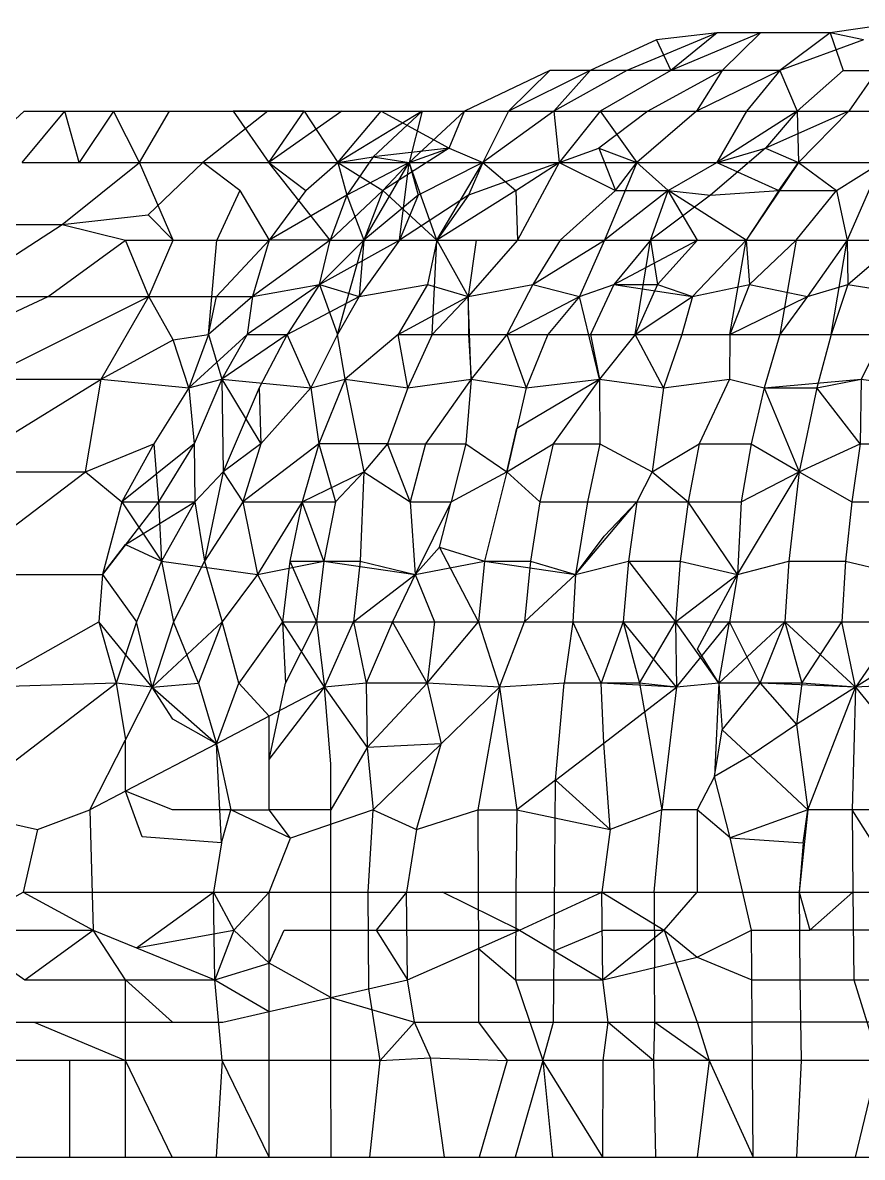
# Model space of a CAD drawing. Header units: inches. Extents: x 12 to 4610, y 7 to 3258.
# Drawn here: x 756.694 to 757.338, y 1694.393 to 1695.263 of the extents above; entities that cross this region are included whole.
import ezdxf

# ---------------------------------------------------------------- set-up
doc = ezdxf.new("R2010")
doc.units = ezdxf.units.IN
doc.header["$MEASUREMENT"] = 0

msp = doc.modelspace()

# ---------------------------------------------------------------- linework, layer by layer
for p, q in [((757.36641, 1695.26345), (757.31362, 1695.25567)), ((757.22713, 1695.25567), (757.15767, 1695.22669)), ((757.22713, 1695.25567), (757.18044, 1695.25034)), ((757.22713, 1695.25567), (757.19155, 1695.22669)), ((757.26015, 1695.25567), (757.19155, 1695.22669)), ((757.26015, 1695.25567), (757.22713, 1695.25567)), ((757.26015, 1695.25567), (757.23073, 1695.22669)), ((757.31362, 1695.25567), (757.26015, 1695.25567)), ((757.31362, 1695.25567), (757.27498, 1695.22669)), ((757.31362, 1695.25567), (757.32375, 1695.22669)), ((757.33919, 1695.25034), (757.31362, 1695.25567)), ((757.18044, 1695.25034), (757.12953, 1695.22669)), ((757.18044, 1695.25034), (757.19155, 1695.22669)), ((757.33919, 1695.25034), (757.27498, 1695.22669)), ((757.09859, 1695.22669), (757.03328, 1695.19553)), ((757.12953, 1695.22669), (757.06691, 1695.19553)), ((757.09859, 1695.22669), (757.06691, 1695.19553)), ((757.12953, 1695.22669), (757.09859, 1695.22669)), ((757.15767, 1695.22669), (757.10158, 1695.19553)), ((757.12953, 1695.22669), (757.10158, 1695.19553)), ((757.19155, 1695.22669), (757.12953, 1695.22669)), ((757.15767, 1695.22669), (757.12953, 1695.22669)), ((757.19155, 1695.22669), (757.13722, 1695.19553)), ((757.19155, 1695.22669), (757.15767, 1695.22669)), ((757.23073, 1695.22669), (757.17378, 1695.19553)), ((757.23073, 1695.22669), (757.19155, 1695.22669)), ((757.27498, 1695.22669), (757.2112, 1695.19553)), ((757.23073, 1695.22669), (757.2112, 1695.19553)), ((757.27498, 1695.22669), (757.23073, 1695.22669)), ((757.27498, 1695.22669), (757.24941, 1695.19553)), ((757.27498, 1695.22669), (757.28835, 1695.19553)), ((757.32375, 1695.22669), (757.28835, 1695.19553)), ((757.32375, 1695.22669), (757.34969, 1695.22669)), ((757.34969, 1695.22669), (757.32802, 1695.19553)), ((756.69539, 1695.19553), (756.65254, 1695.15607)), ((756.6938, 1695.15607), (756.72652, 1695.19553)), ((756.69539, 1695.19553), (756.72652, 1695.19553)), ((756.73757, 1695.15607), (756.72652, 1695.19553)), ((756.72652, 1695.19553), (756.76375, 1695.19553)), ((756.76375, 1695.19553), (756.73757, 1695.15607)), ((756.76375, 1695.19553), (756.80696, 1695.19553)), ((756.78377, 1695.15607), (756.76375, 1695.19553)), ((756.78377, 1695.15607), (756.80696, 1695.19553)), ((756.80696, 1695.19553), (756.85579, 1695.19553)), ((756.88228, 1695.19553), (756.83235, 1695.15607)), ((756.85579, 1695.19553), (756.88228, 1695.19553)), ((756.91005, 1695.19553), (756.85579, 1695.19553)), ((756.85579, 1695.19553), (756.88307, 1695.15607)), ((756.88228, 1695.19553), (756.91005, 1695.19553)), ((756.88228, 1695.19553), (756.9391, 1695.19553)), ((756.88307, 1695.15607), (756.91005, 1695.19553)), ((756.9391, 1695.19553), (756.88307, 1695.15607)), ((756.91005, 1695.19553), (756.9391, 1695.19553)), ((756.91005, 1695.19553), (756.96932, 1695.19553)), ((756.91005, 1695.19553), (756.93593, 1695.15607)), ((756.93593, 1695.15607), (756.96932, 1695.19553)), ((757.00075, 1695.19553), (756.93593, 1695.15607)), ((756.9391, 1695.19553), (756.96932, 1695.19553)), ((756.9391, 1695.19553), (757.00075, 1695.19553)), ((757.00075, 1695.19553), (756.96303, 1695.16057)), ((756.96932, 1695.19553), (757.00075, 1695.19553)), ((756.96932, 1695.19553), (757.03328, 1695.19553)), ((756.96932, 1695.19553), (757.0215, 1695.16723)), ((757.03328, 1695.19553), (756.99074, 1695.15607)), ((757.00075, 1695.19553), (756.99074, 1695.15607)), ((757.00075, 1695.19553), (757.03328, 1695.19553)), ((757.00075, 1695.19553), (757.06691, 1695.19553)), ((757.0215, 1695.16723), (757.03328, 1695.19553)), ((757.03328, 1695.19553), (757.06691, 1695.19553)), ((757.03328, 1695.19553), (757.10158, 1695.19553)), ((757.10158, 1695.19553), (757.04732, 1695.15607)), ((757.06691, 1695.19553), (757.04732, 1695.15607)), ((757.06691, 1695.19553), (757.10158, 1695.19553)), ((757.06691, 1695.19553), (757.13722, 1695.19553)), ((757.10158, 1695.19553), (757.13722, 1695.19553)), ((757.10158, 1695.19553), (757.10567, 1695.15607)), ((757.13722, 1695.19553), (757.10567, 1695.15607)), ((757.17378, 1695.19553), (757.13619, 1695.16723)), ((757.13722, 1695.19553), (757.17378, 1695.19553)), ((757.13722, 1695.19553), (757.2112, 1695.19553)), ((757.13722, 1695.19553), (757.16548, 1695.15607)), ((757.2112, 1695.19553), (757.16548, 1695.15607)), ((757.17378, 1695.19553), (757.2112, 1695.19553)), ((757.17378, 1695.19553), (757.24941, 1695.19553)), ((757.2112, 1695.19553), (757.24941, 1695.19553)), ((757.28835, 1695.19553), (757.22676, 1695.15607)), ((757.24941, 1695.19553), (757.22676, 1695.15607)), ((757.24941, 1695.19553), (757.28835, 1695.19553)), ((757.28835, 1695.19553), (757.26412, 1695.16723)), ((757.32802, 1695.19553), (757.26412, 1695.16723)), ((757.28835, 1695.19553), (757.32802, 1695.19553)), ((757.28835, 1695.19553), (757.28932, 1695.15607)), ((757.32802, 1695.19553), (757.28932, 1695.15607)), ((757.32802, 1695.19553), (757.36836, 1695.19553)), ((757.0215, 1695.16723), (756.96303, 1695.16057)), ((757.0215, 1695.16723), (756.97041, 1695.13477)), ((756.99074, 1695.15607), (757.0215, 1695.16723)), ((757.0215, 1695.16723), (757.04732, 1695.15607)), ((757.10567, 1695.15607), (757.13619, 1695.16723)), ((757.13619, 1695.16723), (757.16548, 1695.15607)), ((757.13619, 1695.16723), (757.14906, 1695.13477)), ((757.26412, 1695.16723), (757.22182, 1695.13111)), ((757.22676, 1695.15607), (757.26412, 1695.16723)), ((757.26412, 1695.16723), (757.28932, 1695.15607)), ((756.93593, 1695.15607), (756.96303, 1695.16057)), ((756.96303, 1695.16057), (756.94277, 1695.13111)), ((756.96303, 1695.16057), (756.99074, 1695.15607)), ((756.6938, 1695.15607), (756.73757, 1695.15607)), ((756.72438, 1695.10863), (756.78377, 1695.15607)), ((756.73757, 1695.15607), (756.78377, 1695.15607)), ((756.78377, 1695.15607), (756.83235, 1695.15607)), ((756.80965, 1695.0965), (756.78377, 1695.15607)), ((756.79054, 1695.11602), (756.83235, 1695.15607)), ((756.83235, 1695.15607), (756.88307, 1695.15607)), ((756.86067, 1695.13477), (756.83235, 1695.15607)), ((756.88307, 1695.15607), (756.93593, 1695.15607)), ((756.88307, 1695.15607), (756.91152, 1695.13477)), ((756.93019, 1695.0965), (756.88307, 1695.15607)), ((756.91152, 1695.13477), (756.93593, 1695.15607)), ((756.93593, 1695.15607), (756.99074, 1695.15607)), ((756.93593, 1695.15607), (756.97041, 1695.13477)), ((756.93593, 1695.15607), (756.94277, 1695.13111)), ((756.99074, 1695.15607), (756.94277, 1695.13111)), ((756.95595, 1695.0965), (756.99074, 1695.15607)), ((756.97041, 1695.13477), (756.99074, 1695.15607)), ((756.98329, 1695.0965), (756.99074, 1695.15607)), ((756.99074, 1695.15607), (757.04732, 1695.15607)), ((756.99074, 1695.15607), (756.9977, 1695.13111)), ((757.01204, 1695.0965), (756.99074, 1695.15607)), ((757.04732, 1695.15607), (756.9977, 1695.13111)), ((757.01204, 1695.0965), (757.04732, 1695.15607)), ((757.04732, 1695.15607), (757.03615, 1695.13111)), ((757.10567, 1695.15607), (757.03615, 1695.13111)), ((757.04732, 1695.15607), (757.10567, 1695.15607)), ((757.04732, 1695.15607), (757.07265, 1695.13477)), ((757.07265, 1695.13477), (757.10567, 1695.15607)), ((757.10567, 1695.15607), (757.07375, 1695.0965)), ((757.10567, 1695.15607), (757.16548, 1695.15607)), ((757.10567, 1695.15607), (757.14906, 1695.13477)), ((757.16548, 1695.15607), (757.14058, 1695.0965)), ((757.14906, 1695.13477), (757.16548, 1695.15607)), ((757.16548, 1695.15607), (757.22676, 1695.15607)), ((757.16548, 1695.15607), (757.18953, 1695.13477)), ((757.18953, 1695.13477), (757.22676, 1695.15607)), ((757.22676, 1695.15607), (757.28932, 1695.15607)), ((757.22676, 1695.15607), (757.27431, 1695.13477)), ((757.28932, 1695.15607), (757.24935, 1695.0965)), ((757.27431, 1695.13477), (757.28932, 1695.15607)), ((757.28932, 1695.15607), (757.35292, 1695.15607)), ((757.28932, 1695.15607), (757.3185, 1695.13477)), ((757.3185, 1695.13477), (757.35292, 1695.15607)), ((757.35292, 1695.15607), (757.32668, 1695.0965)), ((756.86067, 1695.13477), (756.84303, 1695.0965)), ((756.86067, 1695.13477), (756.88332, 1695.0965)), ((756.91152, 1695.13477), (756.88332, 1695.0965)), ((756.97041, 1695.13477), (756.93019, 1695.0965)), ((756.97041, 1695.13477), (756.95595, 1695.0965)), ((757.01204, 1695.0965), (756.97041, 1695.13477)), ((757.07265, 1695.13477), (757.01204, 1695.0965)), ((757.07265, 1695.13477), (757.07375, 1695.0965)), ((757.10652, 1695.0965), (757.14906, 1695.13477)), ((757.18953, 1695.13477), (757.14058, 1695.0965)), ((757.14906, 1695.13477), (757.18953, 1695.13477)), ((757.17574, 1695.0965), (757.18953, 1695.13477)), ((757.24935, 1695.0965), (757.18953, 1695.13477)), ((757.21199, 1695.0965), (757.18953, 1695.13477)), ((757.18953, 1695.13477), (757.22182, 1695.13111)), ((757.22182, 1695.13111), (757.27431, 1695.13477)), ((757.27431, 1695.13477), (757.24935, 1695.0965)), ((757.27431, 1695.13477), (757.3185, 1695.13477)), ((757.28755, 1695.0965), (757.3185, 1695.13477)), ((757.3185, 1695.13477), (757.32668, 1695.0965)), ((756.94277, 1695.13111), (756.88332, 1695.0965)), ((756.94277, 1695.13111), (756.93019, 1695.0965)), ((756.94277, 1695.13111), (756.95595, 1695.0965)), ((756.9977, 1695.13111), (756.95595, 1695.0965)), ((757.03615, 1695.13111), (756.98329, 1695.0965)), ((756.9977, 1695.13111), (756.98329, 1695.0965)), ((757.03615, 1695.13111), (757.01204, 1695.0965)), ((757.22182, 1695.13111), (757.17574, 1695.0965)), ((756.72438, 1695.10863), (756.79054, 1695.11602)), ((756.79054, 1695.11602), (756.80965, 1695.0965)), ((756.63887, 1695.05324), (756.72438, 1695.10863)), ((756.66432, 1695.10863), (756.72438, 1695.10863)), ((756.72438, 1695.10863), (756.77303, 1695.0965)), ((756.71364, 1695.05324), (756.77303, 1695.0965)), ((756.77303, 1695.0965), (756.84303, 1695.0965)), ((756.79097, 1695.05324), (756.77303, 1695.0965)), ((756.79097, 1695.05324), (756.80965, 1695.0965)), ((756.80965, 1695.0965), (756.84303, 1695.0965)), ((756.83675, 1695.02408), (756.84303, 1695.0965)), ((756.84301, 1695.05324), (756.88332, 1695.0965)), ((756.84303, 1695.0965), (756.88332, 1695.0965)), ((756.93019, 1695.0965), (756.87056, 1695.05324)), ((756.88332, 1695.0965), (756.87056, 1695.05324)), ((756.93019, 1695.0965), (756.88332, 1695.0965)), ((756.95595, 1695.0965), (756.92189, 1695.06257)), ((756.92189, 1695.06257), (756.98329, 1695.0965)), ((756.92189, 1695.06257), (756.93019, 1695.0965)), ((756.93019, 1695.0965), (756.95595, 1695.0965)), ((756.93019, 1695.0965), (756.98329, 1695.0965)), ((756.93569, 1695.02408), (756.95595, 1695.0965)), ((756.98329, 1695.0965), (756.95229, 1695.05324)), ((756.95595, 1695.0965), (756.95229, 1695.05324)), ((756.95595, 1695.0965), (756.98329, 1695.0965)), ((756.98329, 1695.0965), (757.01204, 1695.0965)), ((757.01204, 1695.0965), (757.00466, 1695.06257)), ((757.00832, 1695.02408), (757.01204, 1695.0965)), ((757.01204, 1695.0965), (757.04219, 1695.0965)), ((757.01204, 1695.0965), (757.03597, 1695.05324)), ((757.01204, 1695.0965), (757.07375, 1695.0965)), ((757.07375, 1695.0965), (757.03597, 1695.05324)), ((757.04219, 1695.0965), (757.03597, 1695.05324)), ((757.04219, 1695.0965), (757.07375, 1695.0965)), ((757.07375, 1695.0965), (757.10652, 1695.0965)), ((757.07375, 1695.0965), (757.14058, 1695.0965)), ((757.10652, 1695.0965), (757.08571, 1695.06257)), ((757.08571, 1695.06257), (757.14058, 1695.0965)), ((757.10652, 1695.0965), (757.14058, 1695.0965)), ((757.14058, 1695.0965), (757.12129, 1695.05324)), ((757.14058, 1695.0965), (757.17574, 1695.0965)), ((757.14058, 1695.0965), (757.21199, 1695.0965)), ((757.17574, 1695.0965), (757.14784, 1695.06257)), ((757.14784, 1695.06257), (757.21199, 1695.0965)), ((757.16408, 1695.02408), (757.17574, 1695.0965)), ((757.17574, 1695.0965), (757.21199, 1695.0965)), ((757.17574, 1695.0965), (757.24935, 1695.0965)), ((757.17574, 1695.0965), (757.18117, 1695.06257)), ((757.21199, 1695.0965), (757.18117, 1695.06257)), ((757.24935, 1695.0965), (757.20821, 1695.05324)), ((757.21199, 1695.0965), (757.24935, 1695.0965)), ((757.21199, 1695.0965), (757.28755, 1695.0965)), ((757.23677, 1695.02408), (757.24935, 1695.0965)), ((757.24935, 1695.0965), (757.28755, 1695.0965)), ((757.24935, 1695.0965), (757.25173, 1695.06257)), ((757.25173, 1695.06257), (757.28755, 1695.0965)), ((757.28755, 1695.0965), (757.27504, 1695.02408)), ((757.28755, 1695.0965), (757.32668, 1695.0965)), ((757.32668, 1695.0965), (757.2964, 1695.05324)), ((757.31441, 1695.02408), (757.32668, 1695.0965)), ((757.32668, 1695.0965), (757.36666, 1695.0965)), ((757.32668, 1695.0965), (757.32717, 1695.06257)), ((757.32717, 1695.06257), (757.36666, 1695.0965)), ((756.92189, 1695.06257), (756.86647, 1695.02408)), ((756.87056, 1695.05324), (756.92189, 1695.06257)), ((756.92189, 1695.06257), (756.89699, 1695.02408)), ((756.92189, 1695.06257), (756.93569, 1695.02408)), ((756.92189, 1695.06257), (756.95229, 1695.05324)), ((756.95229, 1695.05324), (757.00466, 1695.06257)), ((757.00466, 1695.06257), (756.98226, 1695.02408)), ((757.00466, 1695.06257), (757.03597, 1695.05324)), ((757.03597, 1695.05324), (757.08571, 1695.06257)), ((757.08571, 1695.06257), (757.06575, 1695.02408)), ((757.08571, 1695.06257), (757.12129, 1695.05324)), ((757.12129, 1695.05324), (757.14784, 1695.06257)), ((757.14784, 1695.06257), (757.12978, 1695.02408)), ((757.14784, 1695.06257), (757.18117, 1695.06257)), ((757.14784, 1695.06257), (757.20821, 1695.05324)), ((757.18117, 1695.06257), (757.16408, 1695.02408)), ((757.18117, 1695.06257), (757.20821, 1695.05324)), ((757.20821, 1695.05324), (757.25173, 1695.06257)), ((757.25173, 1695.06257), (757.23677, 1695.02408)), ((757.25173, 1695.06257), (757.2964, 1695.05324)), ((757.2964, 1695.05324), (757.32717, 1695.06257)), ((757.32717, 1695.06257), (757.31441, 1695.02408)), ((757.32717, 1695.06257), (757.38564, 1695.05324)), ((756.57668, 1694.98998), (756.71364, 1695.05324)), ((756.63887, 1695.05324), (756.71364, 1695.05324)), ((756.6642, 1694.98998), (756.79097, 1695.05324)), ((756.71364, 1695.05324), (756.79097, 1695.05324)), ((756.75429, 1694.98998), (756.79097, 1695.05324)), ((756.79097, 1695.05324), (756.84301, 1695.05324)), ((756.80958, 1695.02006), (756.79097, 1695.05324)), ((756.87056, 1695.05324), (756.83675, 1695.02408)), ((756.83675, 1695.02408), (756.84301, 1695.05324)), ((756.84301, 1695.05324), (756.87056, 1695.05324)), ((756.87056, 1695.05324), (756.86647, 1695.02408)), ((756.89699, 1695.02408), (756.95229, 1695.05324)), ((756.95229, 1695.05324), (756.93569, 1695.02408)), ((756.98226, 1695.02408), (757.03597, 1695.05324)), ((757.03597, 1695.05324), (757.00832, 1695.02408)), ((757.03597, 1695.05324), (757.03615, 1695.02408)), ((757.03822, 1694.98998), (757.03597, 1695.05324)), ((757.06575, 1695.02408), (757.12129, 1695.05324)), ((757.12129, 1695.05324), (757.097, 1695.02408)), ((757.13661, 1694.98998), (757.12129, 1695.05324)), ((757.16408, 1695.02408), (757.20821, 1695.05324)), ((757.20821, 1695.05324), (757.19979, 1695.02408)), ((757.23677, 1695.02408), (757.2964, 1695.05324)), ((757.2964, 1695.05324), (757.27504, 1695.02408)), ((756.75429, 1694.98998), (756.80958, 1695.02006)), ((756.80958, 1695.02006), (756.83675, 1695.02408)), ((756.82173, 1694.98324), (756.80958, 1695.02006)), ((756.86647, 1695.02408), (756.82173, 1694.98324)), ((756.83675, 1695.02408), (756.82173, 1694.98324)), ((756.83675, 1695.02408), (756.84688, 1694.98998)), ((756.89699, 1695.02408), (756.84688, 1694.98998)), ((756.86647, 1695.02408), (756.84688, 1694.98998)), ((756.86647, 1695.02408), (756.89699, 1695.02408)), ((756.89699, 1695.02408), (756.87551, 1694.98324)), ((756.91524, 1694.98324), (756.89699, 1695.02408)), ((756.93569, 1695.02408), (756.91524, 1694.98324)), ((756.94155, 1694.98998), (756.93569, 1695.02408)), ((756.98226, 1695.02408), (756.94155, 1694.98998)), ((756.98226, 1695.02408), (757.00832, 1695.02408)), ((756.98964, 1694.98324), (756.98226, 1695.02408)), ((757.00832, 1695.02408), (756.98964, 1694.98324)), ((757.00832, 1695.02408), (757.03615, 1695.02408)), ((757.03615, 1695.02408), (757.06575, 1695.02408)), ((757.03615, 1695.02408), (757.03822, 1694.98998)), ((757.06575, 1695.02408), (757.03822, 1694.98998)), ((757.06575, 1695.02408), (757.097, 1695.02408)), ((757.06575, 1695.02408), (757.08058, 1694.98324)), ((757.097, 1695.02408), (757.08058, 1694.98324)), ((757.097, 1695.02408), (757.12978, 1695.02408)), ((757.12978, 1695.02408), (757.16408, 1695.02408)), ((757.12978, 1695.02408), (757.13661, 1694.98998)), ((757.16408, 1695.02408), (757.13661, 1694.98998)), ((757.16408, 1695.02408), (757.19979, 1695.02408)), ((757.18593, 1694.98324), (757.16408, 1695.02408)), ((757.19979, 1695.02408), (757.18593, 1694.98324)), ((757.19979, 1695.02408), (757.23677, 1695.02408)), ((757.23677, 1695.02408), (757.23647, 1694.98998)), ((757.23677, 1695.02408), (757.27504, 1695.02408)), ((757.27504, 1695.02408), (757.26308, 1694.98324)), ((757.27504, 1695.02408), (757.31441, 1695.02408)), ((757.31441, 1695.02408), (757.30348, 1694.98324)), ((757.31441, 1695.02408), (757.35488, 1695.02408)), ((757.35488, 1695.02408), (757.33754, 1694.98998)), ((756.63906, 1694.9189), (756.75429, 1694.98998)), ((756.6642, 1694.98998), (756.75429, 1694.98998)), ((756.74233, 1694.9189), (756.75429, 1694.98998)), ((756.75429, 1694.98998), (756.82173, 1694.98324)), ((756.82173, 1694.98324), (756.84688, 1694.98998)), ((756.84688, 1694.98998), (756.82582, 1694.94039)), ((756.84688, 1694.98998), (756.84798, 1694.9189)), ((756.84688, 1694.98998), (756.87691, 1694.94039)), ((756.84688, 1694.98998), (756.91524, 1694.98324)), ((756.91524, 1694.98324), (756.94155, 1694.98998)), ((756.94155, 1694.98998), (756.92153, 1694.94039)), ((756.94155, 1694.98998), (756.98964, 1694.98324)), ((756.94155, 1694.98998), (756.95589, 1694.9189)), ((756.98964, 1694.98324), (757.03822, 1694.98998)), ((757.03822, 1694.98998), (757.00331, 1694.94039)), ((757.03822, 1694.98998), (757.03426, 1694.94039)), ((757.03822, 1694.98998), (757.08058, 1694.98324)), ((757.07338, 1694.95223), (757.13661, 1694.98998)), ((757.08058, 1694.98324), (757.13661, 1694.98998)), ((757.13661, 1694.98998), (757.10121, 1694.94039)), ((757.13661, 1694.98998), (757.18593, 1694.98324)), ((757.13661, 1694.98998), (757.1371, 1694.94039)), ((757.18593, 1694.98324), (757.23647, 1694.98998)), ((757.23647, 1694.98998), (757.21315, 1694.94039)), ((757.23647, 1694.98998), (757.26308, 1694.98324)), ((757.26308, 1694.98324), (757.33754, 1694.98998)), ((757.30348, 1694.98324), (757.33754, 1694.98998)), ((757.33754, 1694.98998), (757.33669, 1694.94039)), ((757.33754, 1694.98998), (757.38741, 1694.98324)), ((756.82173, 1694.98324), (756.79469, 1694.94039)), ((756.82173, 1694.98324), (756.82582, 1694.94039)), ((756.87551, 1694.98324), (756.84798, 1694.9189)), ((756.87551, 1694.98324), (756.87691, 1694.94039)), ((756.91524, 1694.98324), (756.87691, 1694.94039)), ((756.91524, 1694.98324), (756.92153, 1694.94039)), ((756.98964, 1694.98324), (756.9742, 1694.94039)), ((757.08058, 1694.98324), (757.06563, 1694.9189)), ((757.18593, 1694.98324), (757.17702, 1694.9189)), ((757.26308, 1694.98324), (757.25319, 1694.94039)), ((757.26308, 1694.98324), (757.30348, 1694.98324)), ((757.26308, 1694.98324), (757.28981, 1694.9189)), ((757.30348, 1694.98324), (757.28981, 1694.9189)), ((757.33669, 1694.94039), (757.30348, 1694.98324)), ((757.06563, 1694.9189), (757.07338, 1694.95223)), ((756.74233, 1694.9189), (756.79469, 1694.94039)), ((756.79469, 1694.94039), (756.77028, 1694.89593)), ((756.82582, 1694.94039), (756.77028, 1694.89593)), ((756.79469, 1694.94039), (756.79842, 1694.89593)), ((756.82582, 1694.94039), (756.79842, 1694.89593)), ((756.82582, 1694.94039), (756.82637, 1694.89593)), ((756.87691, 1694.94039), (756.84798, 1694.9189)), ((756.87691, 1694.94039), (756.86318, 1694.89593)), ((756.92153, 1694.94039), (756.86318, 1694.89593)), ((756.92153, 1694.94039), (756.90853, 1694.89593)), ((756.92153, 1694.94039), (756.93428, 1694.89593)), ((756.9742, 1694.94039), (756.92153, 1694.94039)), ((756.9742, 1694.94039), (756.95589, 1694.9189)), ((756.9742, 1694.94039), (757.00331, 1694.94039)), ((756.99159, 1694.89593), (756.9742, 1694.94039)), ((757.00331, 1694.94039), (756.99159, 1694.89593)), ((757.00331, 1694.94039), (757.03426, 1694.94039)), ((757.03426, 1694.94039), (757.02303, 1694.89593)), ((757.03426, 1694.94039), (757.06563, 1694.9189)), ((757.06563, 1694.9189), (757.10121, 1694.94039)), ((757.10121, 1694.94039), (757.09102, 1694.89593)), ((757.10121, 1694.94039), (757.1371, 1694.94039)), ((757.1371, 1694.94039), (757.12746, 1694.89593)), ((757.1371, 1694.94039), (757.17702, 1694.9189)), ((757.17702, 1694.9189), (757.21315, 1694.94039)), ((757.21315, 1694.94039), (757.20473, 1694.89593)), ((757.21315, 1694.94039), (757.25319, 1694.94039)), ((757.25319, 1694.94039), (757.24538, 1694.89593)), ((757.25319, 1694.94039), (757.28981, 1694.9189)), ((757.28981, 1694.9189), (757.33669, 1694.94039)), ((757.33669, 1694.94039), (757.33022, 1694.89593)), ((757.33669, 1694.94039), (757.38002, 1694.94039)), ((756.63881, 1694.84009), (756.74233, 1694.9189)), ((756.63906, 1694.9189), (756.74233, 1694.9189)), ((756.74233, 1694.9189), (756.77028, 1694.89593)), ((756.84798, 1694.9189), (756.82637, 1694.89593)), ((756.84798, 1694.9189), (756.83357, 1694.85023)), ((756.84798, 1694.9189), (756.86318, 1694.89593)), ((756.90853, 1694.89593), (756.95589, 1694.9189)), ((756.93428, 1694.89593), (756.95589, 1694.9189)), ((756.95589, 1694.9189), (756.9532, 1694.85023)), ((756.95589, 1694.9189), (756.99159, 1694.89593)), ((757.02303, 1694.89593), (757.06563, 1694.9189)), ((757.06563, 1694.9189), (757.04842, 1694.85023)), ((757.06563, 1694.9189), (757.09102, 1694.89593)), ((757.17702, 1694.9189), (757.16536, 1694.89593)), ((757.17702, 1694.9189), (757.20473, 1694.89593)), ((757.24263, 1694.84009), (757.28981, 1694.9189)), ((757.24538, 1694.89593), (757.28981, 1694.9189)), ((757.28981, 1694.9189), (757.28206, 1694.85023)), ((757.28981, 1694.9189), (757.33022, 1694.89593)), ((756.79842, 1694.89593), (756.75533, 1694.84009)), ((756.77028, 1694.89593), (756.75533, 1694.84009)), ((756.77028, 1694.89593), (756.8008, 1694.85023)), ((756.77028, 1694.89593), (756.82637, 1694.89593)), ((756.77305, 1694.86305), (756.82637, 1694.89593)), ((756.79842, 1694.89593), (756.8008, 1694.85023)), ((756.82637, 1694.89593), (756.8008, 1694.85023)), ((756.82637, 1694.89593), (756.83357, 1694.85023)), ((756.86318, 1694.89593), (756.83357, 1694.85023)), ((756.86318, 1694.89593), (756.87428, 1694.84009)), ((756.86318, 1694.89593), (756.90853, 1694.89593)), ((756.90853, 1694.89593), (756.87428, 1694.84009)), ((756.90853, 1694.89593), (756.89913, 1694.85023)), ((756.90853, 1694.89593), (756.93428, 1694.89593)), ((756.92519, 1694.85023), (756.90853, 1694.89593)), ((756.93428, 1694.89593), (756.92519, 1694.85023)), ((756.99159, 1694.89593), (757.02303, 1694.89593)), ((756.99159, 1694.89593), (756.99538, 1694.84009)), ((757.02303, 1694.89593), (756.99538, 1694.84009)), ((757.01401, 1694.861), (757.02303, 1694.89593)), ((757.09102, 1694.89593), (757.0837, 1694.85023)), ((757.09102, 1694.89593), (757.12746, 1694.89593)), ((757.09102, 1694.89593), (757.16536, 1694.89593)), ((757.12746, 1694.89593), (757.11824, 1694.84009)), ((757.11824, 1694.84009), (757.16536, 1694.89593)), ((757.12746, 1694.89593), (757.16536, 1694.89593)), ((757.1402, 1694.86954), (757.16536, 1694.89593)), ((757.16536, 1694.89593), (757.15889, 1694.85023)), ((757.16536, 1694.89593), (757.20473, 1694.89593)), ((757.20473, 1694.89593), (757.19863, 1694.85023)), ((757.20473, 1694.89593), (757.24538, 1694.89593)), ((757.24263, 1694.84009), (757.20473, 1694.89593)), ((757.24538, 1694.89593), (757.24263, 1694.84009)), ((757.33022, 1694.89593), (757.32552, 1694.85023)), ((757.33022, 1694.89593), (757.37422, 1694.89593)), ((756.75533, 1694.84009), (756.77305, 1694.86305)), ((756.77305, 1694.86305), (756.8008, 1694.85023)), ((757.11824, 1694.84009), (757.1402, 1694.86954)), ((756.99538, 1694.84009), (757.01401, 1694.861)), ((757.01401, 1694.861), (757.04842, 1694.85023)), ((757.04378, 1694.80372), (757.01401, 1694.861)), ((756.8008, 1694.85023), (756.78145, 1694.80372)), ((756.8008, 1694.85023), (756.80983, 1694.80372)), ((756.8008, 1694.85023), (756.87428, 1694.84009)), ((756.83357, 1694.85023), (756.80983, 1694.80372)), ((756.83357, 1694.85023), (756.84731, 1694.80372)), ((756.87428, 1694.84009), (756.92519, 1694.85023)), ((756.89913, 1694.85023), (756.89351, 1694.80372)), ((756.89913, 1694.85023), (756.92519, 1694.85023)), ((756.89913, 1694.85023), (756.91969, 1694.80372)), ((756.92519, 1694.85023), (756.91969, 1694.80372)), ((756.92519, 1694.85023), (756.9532, 1694.85023)), ((756.92519, 1694.85023), (756.99538, 1694.84009)), ((756.9532, 1694.85023), (756.94789, 1694.80372)), ((756.9532, 1694.85023), (756.99538, 1694.84009)), ((756.99538, 1694.84009), (757.04842, 1694.85023)), ((757.04842, 1694.85023), (757.04378, 1694.80372)), ((757.04842, 1694.85023), (757.0837, 1694.85023)), ((757.04842, 1694.85023), (757.11824, 1694.84009)), ((757.0837, 1694.85023), (757.07924, 1694.80372)), ((757.0837, 1694.85023), (757.11824, 1694.84009)), ((757.11824, 1694.84009), (757.15889, 1694.85023)), ((757.15889, 1694.85023), (757.15492, 1694.80372)), ((757.15889, 1694.85023), (757.19863, 1694.85023)), ((757.15889, 1694.85023), (757.19496, 1694.80372)), ((757.19863, 1694.85023), (757.19496, 1694.80372)), ((757.19863, 1694.85023), (757.24263, 1694.84009)), ((757.24263, 1694.84009), (757.28206, 1694.85023)), ((757.28206, 1694.85023), (757.27895, 1694.80372)), ((757.28206, 1694.85023), (757.32552, 1694.85023)), ((757.32552, 1694.85023), (757.32271, 1694.80372)), ((757.32552, 1694.85023), (757.36818, 1694.84009)), ((756.63881, 1694.84009), (756.75533, 1694.84009)), ((756.75533, 1694.84009), (756.7527, 1694.80372)), ((756.75533, 1694.84009), (756.78145, 1694.80372)), ((756.87428, 1694.84009), (756.84731, 1694.80372)), ((756.87428, 1694.84009), (756.89351, 1694.80372)), ((756.94789, 1694.80372), (756.99538, 1694.84009)), ((756.99538, 1694.84009), (756.97804, 1694.80372)), ((756.99538, 1694.84009), (757.01003, 1694.80372)), ((757.07924, 1694.80372), (757.11824, 1694.84009)), ((757.11824, 1694.84009), (757.11635, 1694.80372)), ((757.19496, 1694.80372), (757.24263, 1694.84009)), ((757.21181, 1694.78307), (757.24263, 1694.84009)), ((757.24263, 1694.84009), (757.23635, 1694.80372)), ((756.66371, 1694.75361), (756.7527, 1694.80372)), ((756.7527, 1694.80372), (756.76595, 1694.75678)), ((756.7936, 1694.75361), (756.7527, 1694.80372)), ((756.78145, 1694.80372), (756.76595, 1694.75678)), ((756.7936, 1694.75361), (756.78145, 1694.80372)), ((756.80983, 1694.80372), (756.7936, 1694.75361)), ((756.7936, 1694.75361), (756.84731, 1694.80372)), ((756.829, 1694.75678), (756.80983, 1694.80372)), ((756.84731, 1694.80372), (756.829, 1694.75678)), ((756.86, 1694.75678), (756.84731, 1694.80372)), ((756.89351, 1694.80372), (756.86, 1694.75678)), ((756.89351, 1694.80372), (756.91969, 1694.80372)), ((756.89351, 1694.80372), (756.89571, 1694.75678)), ((756.92586, 1694.75361), (756.89351, 1694.80372)), ((756.89571, 1694.75678), (756.91969, 1694.80372)), ((756.91969, 1694.80372), (756.94789, 1694.80372)), ((756.91969, 1694.80372), (756.92586, 1694.75361)), ((756.92586, 1694.75361), (756.94789, 1694.80372)), ((756.94789, 1694.80372), (756.97804, 1694.80372)), ((756.94789, 1694.80372), (756.95784, 1694.75678)), ((756.97804, 1694.80372), (756.95784, 1694.75678)), ((756.97804, 1694.80372), (757.01003, 1694.80372)), ((757.00453, 1694.75678), (756.97804, 1694.80372)), ((757.01003, 1694.80372), (757.00453, 1694.75678)), ((757.00453, 1694.75678), (757.04378, 1694.80372)), ((757.01003, 1694.80372), (757.04378, 1694.80372)), ((757.04378, 1694.80372), (757.07924, 1694.80372)), ((757.04378, 1694.80372), (757.06001, 1694.75361)), ((757.06001, 1694.75361), (757.07924, 1694.80372)), ((757.07924, 1694.80372), (757.11635, 1694.80372)), ((757.11635, 1694.80372), (757.10964, 1694.75678)), ((757.11635, 1694.80372), (757.15492, 1694.80372)), ((757.13814, 1694.75678), (757.11635, 1694.80372)), ((757.15492, 1694.80372), (757.13814, 1694.75678)), ((757.15492, 1694.80372), (757.19496, 1694.80372)), ((757.15492, 1694.80372), (757.16744, 1694.75678)), ((757.19588, 1694.75361), (757.15492, 1694.80372)), ((757.16744, 1694.75678), (757.19496, 1694.80372)), ((757.19496, 1694.80372), (757.23635, 1694.80372)), ((757.19496, 1694.80372), (757.19588, 1694.75361)), ((757.22835, 1694.75678), (757.19496, 1694.80372)), ((757.19588, 1694.75361), (757.23635, 1694.80372)), ((757.22835, 1694.75678), (757.23635, 1694.80372)), ((757.22835, 1694.75678), (757.27895, 1694.80372)), ((757.23635, 1694.80372), (757.27895, 1694.80372)), ((757.2599, 1694.75678), (757.23635, 1694.80372)), ((757.2599, 1694.75678), (757.27895, 1694.80372)), ((757.27895, 1694.80372), (757.32271, 1694.80372)), ((757.27895, 1694.80372), (757.29207, 1694.75678)), ((757.33309, 1694.75361), (757.27895, 1694.80372)), ((757.29207, 1694.75678), (757.32271, 1694.80372)), ((757.32271, 1694.80372), (757.36751, 1694.80372)), ((757.33309, 1694.75361), (757.32271, 1694.80372)), ((757.36751, 1694.80372), (757.33309, 1694.75361)), ((757.22835, 1694.75678), (757.21181, 1694.78307)), ((757.36728, 1694.77501), (757.33309, 1694.75361)), ((756.63906, 1694.65954), (756.76595, 1694.75678)), ((756.76595, 1694.75678), (756.66371, 1694.75361)), ((756.7936, 1694.75361), (756.76595, 1694.75678)), ((756.76595, 1694.75678), (756.77306, 1694.71324)), ((756.77306, 1694.71324), (756.7936, 1694.75361)), ((756.7936, 1694.75361), (756.829, 1694.75678)), ((756.8093, 1694.72906), (756.7936, 1694.75361)), ((756.7936, 1694.75361), (756.8428, 1694.71023)), ((756.829, 1694.75678), (756.8428, 1694.71023)), ((756.8428, 1694.71023), (756.86, 1694.75678)), ((756.88332, 1694.73139), (756.86, 1694.75678)), ((756.88332, 1694.69809), (756.89571, 1694.75678)), ((756.88332, 1694.69809), (756.92586, 1694.75361)), ((756.92586, 1694.75361), (756.88332, 1694.73139)), ((756.95784, 1694.75678), (756.92586, 1694.75361)), ((756.92586, 1694.75361), (756.95855, 1694.70733)), ((756.93052, 1694.69454), (756.92586, 1694.75361)), ((757.00453, 1694.75678), (756.95784, 1694.75678)), ((756.95784, 1694.75678), (756.95855, 1694.70733)), ((756.95855, 1694.70733), (757.00453, 1694.75678)), ((757.06001, 1694.75361), (757.00453, 1694.75678)), ((757.00453, 1694.75678), (757.01528, 1694.71021)), ((757.06001, 1694.75361), (757.01528, 1694.71021)), ((757.06001, 1694.75361), (757.04351, 1694.65954)), ((757.10964, 1694.75678), (757.06001, 1694.75361)), ((757.06001, 1694.75361), (757.07332, 1694.65954)), ((757.10304, 1694.68235), (757.10964, 1694.75678)), ((757.13814, 1694.75678), (757.10964, 1694.75678)), ((757.16744, 1694.75678), (757.13814, 1694.75678)), ((757.19588, 1694.75361), (757.13814, 1694.75678)), ((757.13994, 1694.71067), (757.13814, 1694.75678)), ((757.13994, 1694.71067), (757.19588, 1694.75361)), ((757.19588, 1694.75361), (757.16744, 1694.75678)), ((757.16744, 1694.75678), (757.18459, 1694.65954)), ((757.19588, 1694.75361), (757.18459, 1694.65954)), ((757.22835, 1694.75678), (757.19588, 1694.75361)), ((757.22835, 1694.75678), (757.22505, 1694.68517)), ((757.2599, 1694.75678), (757.22835, 1694.75678)), ((757.22835, 1694.75678), (757.23094, 1694.72086)), ((757.23094, 1694.72086), (757.2599, 1694.75678)), ((757.29207, 1694.75678), (757.2599, 1694.75678)), ((757.33309, 1694.75361), (757.2599, 1694.75678)), ((757.2599, 1694.75678), (757.28779, 1694.72491)), ((757.29207, 1694.75678), (757.28779, 1694.72491)), ((757.33309, 1694.75361), (757.28779, 1694.72491)), ((757.33309, 1694.75361), (757.29207, 1694.75678)), ((757.29659, 1694.65954), (757.33309, 1694.75361)), ((757.33309, 1694.75361), (757.33063, 1694.65954)), ((757.39211, 1694.75678), (757.33309, 1694.75361)), ((757.33309, 1694.75361), (757.40926, 1694.65954)), ((756.8428, 1694.71023), (756.8093, 1694.72906)), ((756.88332, 1694.73139), (756.8428, 1694.71023)), ((756.88332, 1694.69809), (756.88332, 1694.73139)), ((757.28779, 1694.72491), (757.25228, 1694.70092)), ((757.28779, 1694.72491), (757.29659, 1694.65954)), ((757.22505, 1694.68517), (757.23094, 1694.72086)), ((757.23094, 1694.72086), (757.25228, 1694.70092)), ((756.74574, 1694.65954), (756.77306, 1694.71324)), ((756.77306, 1694.6738), (756.77306, 1694.71324)), ((756.8428, 1694.71023), (756.77306, 1694.6738)), ((756.8428, 1694.71023), (756.85378, 1694.65954)), ((756.84676, 1694.6343), (756.8428, 1694.71023)), ((756.95855, 1694.70733), (756.93055, 1694.65954)), ((757.01528, 1694.71021), (756.95855, 1694.70733)), ((756.95855, 1694.70733), (756.96303, 1694.65954)), ((757.01528, 1694.71021), (756.96303, 1694.65954)), ((756.99642, 1694.64443), (757.01528, 1694.71021)), ((757.10304, 1694.68235), (757.13994, 1694.71067)), ((757.14485, 1694.64443), (757.13994, 1694.71067)), ((756.88332, 1694.65954), (756.88332, 1694.69809)), ((757.25228, 1694.70092), (757.22505, 1694.68517)), ((757.25228, 1694.70092), (757.29659, 1694.65954)), ((756.93055, 1694.65954), (756.93052, 1694.69454)), ((757.10304, 1694.68235), (757.07332, 1694.65954)), ((757.10194, 1694.55129), (757.10304, 1694.68235)), ((757.14485, 1694.64443), (757.10304, 1694.68235)), ((757.22505, 1694.68517), (757.21174, 1694.65954)), ((757.2369, 1694.63814), (757.22505, 1694.68517)), ((756.77306, 1694.6738), (756.74574, 1694.65954)), ((756.80924, 1694.65954), (756.77306, 1694.6738)), ((756.78586, 1694.63866), (756.77306, 1694.6738)), ((756.63906, 1694.65954), (756.70546, 1694.64443)), ((756.70546, 1694.64443), (756.74574, 1694.65954)), ((756.74574, 1694.65954), (756.74831, 1694.56722)), ((756.85378, 1694.65954), (756.80924, 1694.65954)), ((756.84676, 1694.6343), (756.85378, 1694.65954)), ((756.89964, 1694.63788), (756.85378, 1694.65954)), ((756.85378, 1694.65954), (756.88332, 1694.65954)), ((756.93055, 1694.65954), (756.88332, 1694.65954)), ((756.89964, 1694.63788), (756.88332, 1694.65954)), ((756.96303, 1694.65954), (756.89964, 1694.63788)), ((756.9306, 1694.5962), (756.93055, 1694.65954)), ((756.95929, 1694.5962), (756.96303, 1694.65954)), ((756.96303, 1694.65954), (756.99642, 1694.64443)), ((756.99642, 1694.64443), (757.04351, 1694.65954)), ((757.04351, 1694.65954), (757.07332, 1694.65954)), ((757.04351, 1694.65954), (757.04371, 1694.5962)), ((757.07332, 1694.65954), (757.07246, 1694.5962)), ((757.07332, 1694.65954), (757.14485, 1694.64443)), ((757.18459, 1694.65954), (757.14485, 1694.64443)), ((757.17867, 1694.5962), (757.18459, 1694.65954)), ((757.21174, 1694.65954), (757.18459, 1694.65954)), ((757.21174, 1694.65954), (757.2117, 1694.5962)), ((757.2369, 1694.63814), (757.21174, 1694.65954)), ((757.29659, 1694.65954), (757.2369, 1694.63814)), ((757.29659, 1694.65954), (757.28993, 1694.5962)), ((757.29311, 1694.6343), (757.29659, 1694.65954)), ((757.33063, 1694.65954), (757.29659, 1694.65954)), ((757.34432, 1694.6377), (757.33063, 1694.65954)), ((757.36751, 1694.65954), (757.33063, 1694.65954)), ((757.33063, 1694.65954), (757.33121, 1694.5962)), ((756.70546, 1694.64443), (756.6946, 1694.5962)), ((756.84676, 1694.6343), (756.78586, 1694.63866)), ((756.88332, 1694.5962), (756.89964, 1694.63788)), ((756.99642, 1694.64443), (756.9886, 1694.5962)), ((757.14485, 1694.64443), (757.13857, 1694.5962)), ((757.2369, 1694.63814), (757.29311, 1694.6343)), ((757.25327, 1694.56722), (757.2369, 1694.63814)), ((756.84676, 1694.6343), (756.84053, 1694.5962)), ((757.29311, 1694.6343), (757.28993, 1694.5962)), ((756.64168, 1694.56722), (756.6946, 1694.5962)), ((756.6946, 1694.5962), (756.74831, 1694.56722)), ((756.6946, 1694.5962), (756.84053, 1694.5962)), ((756.78144, 1694.55362), (756.84053, 1694.5962)), ((756.84053, 1694.5962), (756.85622, 1694.56722)), ((756.84053, 1694.5962), (756.88332, 1694.5962)), ((756.84151, 1694.52895), (756.84053, 1694.5962)), ((756.85622, 1694.56722), (756.88332, 1694.5962)), ((756.88332, 1694.5962), (756.9306, 1694.5962)), ((756.88332, 1694.54188), (756.88332, 1694.5962)), ((756.9306, 1694.5962), (756.9886, 1694.5962)), ((756.93067, 1694.51549), (756.9306, 1694.5962)), ((756.95979, 1694.52216), (756.95929, 1694.5962)), ((756.9886, 1694.5962), (756.96529, 1694.56722)), ((756.9886, 1694.5962), (757.01623, 1694.5962)), ((756.9894, 1694.52895), (756.9886, 1694.5962)), ((757.0754, 1694.56722), (757.01623, 1694.5962)), ((757.01623, 1694.5962), (757.04371, 1694.5962)), ((757.04371, 1694.5962), (757.07246, 1694.5962)), ((757.04371, 1694.5962), (757.04384, 1694.55318)), ((757.07246, 1694.5962), (757.07228, 1694.52895)), ((757.07246, 1694.5962), (757.13857, 1694.5962)), ((757.0754, 1694.56722), (757.13857, 1694.5962)), ((757.13857, 1694.5962), (757.18636, 1694.56722)), ((757.13857, 1694.5962), (757.17867, 1694.5962)), ((757.13918, 1694.52895), (757.13857, 1694.5962)), ((757.17867, 1694.5962), (757.2117, 1694.5962)), ((757.17867, 1694.5962), (757.179, 1694.53854)), ((757.18636, 1694.56722), (757.2117, 1694.5962)), ((757.2117, 1694.5962), (757.28993, 1694.5962)), ((757.28993, 1694.5962), (757.29805, 1694.56722)), ((757.28993, 1694.5962), (757.33121, 1694.5962)), ((757.28993, 1694.5962), (757.29042, 1694.52895)), ((757.29805, 1694.56722), (757.33121, 1694.5962)), ((757.33121, 1694.5962), (757.36763, 1694.5962)), ((757.33121, 1694.5962), (757.33182, 1694.52895)), ((756.64168, 1694.56722), (756.74831, 1694.56722)), ((756.64168, 1694.56722), (756.69576, 1694.52895)), ((756.69576, 1694.52895), (756.74831, 1694.56722)), ((756.74831, 1694.56722), (756.78144, 1694.55362)), ((756.77308, 1694.52895), (756.74831, 1694.56722)), ((756.78144, 1694.55362), (756.85622, 1694.56722)), ((756.85622, 1694.56722), (756.84151, 1694.52895)), ((756.85622, 1694.56722), (756.88332, 1694.54188)), ((756.88332, 1694.54188), (756.89493, 1694.56722)), ((756.89493, 1694.56722), (756.96529, 1694.56722)), ((756.96529, 1694.56722), (756.9894, 1694.52895)), ((756.96529, 1694.56722), (757.0754, 1694.56722)), ((757.0167, 1694.5411), (757.0754, 1694.56722)), ((757.0754, 1694.56722), (757.13918, 1694.52895)), ((757.0754, 1694.56722), (757.10194, 1694.55129)), ((757.10194, 1694.55129), (757.1397, 1694.56722)), ((757.18636, 1694.56722), (757.13918, 1694.52895)), ((757.1397, 1694.56722), (757.18636, 1694.56722)), ((757.18636, 1694.56722), (757.21167, 1694.54641)), ((757.18636, 1694.56722), (757.21164, 1694.4965)), ((757.21167, 1694.54641), (757.25327, 1694.56722)), ((757.25327, 1694.56722), (757.29805, 1694.56722)), ((757.2538, 1694.4965), (757.25327, 1694.56722)), ((757.41036, 1694.56722), (757.29805, 1694.56722)), ((756.78144, 1694.55362), (756.84151, 1694.52895)), ((757.0167, 1694.5411), (757.04384, 1694.55318)), ((757.04384, 1694.55318), (757.07228, 1694.52895)), ((757.04384, 1694.55318), (757.04401, 1694.4965)), ((757.10148, 1694.4965), (757.10194, 1694.55129)), ((756.84151, 1694.52895), (756.88332, 1694.54188)), ((756.93067, 1694.51549), (756.88332, 1694.54188)), ((756.88332, 1694.50464), (756.88332, 1694.54188)), ((756.9894, 1694.52895), (757.0167, 1694.5411)), ((757.179, 1694.53854), (757.21167, 1694.54641)), ((757.21167, 1694.54641), (757.25355, 1694.52895)), ((757.13918, 1694.52895), (757.179, 1694.53854)), ((757.17925, 1694.4965), (757.179, 1694.53854)), ((756.69576, 1694.52895), (756.77308, 1694.52895)), ((756.77308, 1694.52895), (756.84151, 1694.52895)), ((756.77308, 1694.52895), (756.80908, 1694.4965)), ((756.77309, 1694.46721), (756.77308, 1694.52895)), ((756.84151, 1694.52895), (756.88332, 1694.50464)), ((756.84731, 1694.46721), (756.84151, 1694.52895)), ((756.93067, 1694.51549), (756.9894, 1694.52895)), ((756.99471, 1694.4965), (756.9894, 1694.52895)), ((757.07228, 1694.52895), (757.09328, 1694.46721)), ((757.07228, 1694.52895), (757.13918, 1694.52895)), ((757.14345, 1694.4965), (757.13918, 1694.52895)), ((757.25355, 1694.52895), (757.29042, 1694.52895)), ((757.29042, 1694.52895), (757.33182, 1694.52895)), ((757.29042, 1694.52895), (757.29158, 1694.46721)), ((757.33182, 1694.52895), (757.35097, 1694.46721)), ((757.33182, 1694.52895), (757.44277, 1694.52895)), ((756.88332, 1694.50464), (756.93067, 1694.51549)), ((756.93067, 1694.51549), (756.99471, 1694.4965)), ((756.9307, 1694.46721), (756.93067, 1694.51549)), ((756.96852, 1694.46721), (756.95979, 1694.52216)), ((756.56081, 1694.4965), (756.70302, 1694.4965)), ((756.70302, 1694.4965), (756.77309, 1694.46721)), ((756.70302, 1694.4965), (756.8478, 1694.4965)), ((756.80908, 1694.4965), (756.8478, 1694.4965)), ((756.8478, 1694.4965), (756.88332, 1694.50464)), ((756.88332, 1694.46721), (756.88332, 1694.50464)), ((756.96852, 1694.46721), (756.99471, 1694.4965)), ((756.99471, 1694.4965), (757.04401, 1694.4965)), ((757.00716, 1694.46914), (756.99471, 1694.4965)), ((757.04401, 1694.4965), (757.066, 1694.46721)), ((757.04401, 1694.4965), (757.14345, 1694.4965)), ((757.09328, 1694.46721), (757.10148, 1694.4965)), ((757.13953, 1694.46721), (757.14345, 1694.4965)), ((757.14345, 1694.4965), (757.17925, 1694.4965)), ((757.14345, 1694.4965), (757.17836, 1694.46721)), ((757.17836, 1694.46721), (757.17925, 1694.4965)), ((757.17925, 1694.4965), (757.21164, 1694.4965)), ((757.17925, 1694.4965), (757.2209, 1694.46721)), ((757.21164, 1694.4965), (757.2538, 1694.4965)), ((757.21164, 1694.4965), (757.2209, 1694.46721)), ((757.25456, 1694.39298), (757.2538, 1694.4965)), ((757.4449, 1694.4965), (757.2538, 1694.4965)), ((756.73006, 1694.46721), (756.61745, 1694.46721)), ((756.73006, 1694.46721), (756.73006, 1694.39291)), ((756.77309, 1694.46721), (756.73006, 1694.46721)), ((756.77309, 1694.39291), (756.77309, 1694.46721)), ((756.84731, 1694.46721), (756.77309, 1694.46721)), ((756.80898, 1694.39292), (756.77309, 1694.46721)), ((756.84731, 1694.46721), (756.84261, 1694.39292)), ((756.88332, 1694.46721), (756.84731, 1694.46721)), ((756.88332, 1694.39293), (756.84731, 1694.46721)), ((756.88332, 1694.39293), (756.88332, 1694.46721)), ((756.9307, 1694.46721), (756.88332, 1694.46721)), ((756.93076, 1694.39294), (756.9307, 1694.46721)), ((756.96852, 1694.46721), (756.9307, 1694.46721)), ((756.96065, 1694.39294), (756.96852, 1694.46721)), ((756.96852, 1694.46721), (757.00716, 1694.46914)), ((757.00716, 1694.46914), (757.066, 1694.46721)), ((757.01794, 1694.39295), (757.00716, 1694.46914)), ((757.066, 1694.46721), (757.04432, 1694.39295)), ((757.09328, 1694.46721), (757.066, 1694.46721)), ((757.09328, 1694.46721), (757.07193, 1694.39296)), ((757.09328, 1694.46721), (757.10061, 1694.39296)), ((757.13953, 1694.46721), (757.09328, 1694.46721)), ((757.13941, 1694.39297), (757.09328, 1694.46721)), ((757.13941, 1694.39297), (757.13953, 1694.46721)), ((757.17836, 1694.46721), (757.13953, 1694.46721)), ((757.17986, 1694.39297), (757.17836, 1694.46721)), ((757.2209, 1694.46721), (757.17836, 1694.46721)), ((757.2209, 1694.46721), (757.21158, 1694.39298)), ((757.29158, 1694.46721), (757.2209, 1694.46721)), ((757.2209, 1694.46721), (757.25456, 1694.39298)), ((757.29158, 1694.46721), (757.288, 1694.39299)), ((757.35097, 1694.46721), (757.29158, 1694.46721)), ((757.33305, 1694.393), (757.35097, 1694.46721)), ((756.61745, 1694.39289), (756.73006, 1694.39291)), ((756.73006, 1694.39291), (756.77309, 1694.39291)), ((756.77309, 1694.39291), (756.84261, 1694.39292)), ((756.84261, 1694.39292), (756.88332, 1694.39293)), ((756.88332, 1694.39293), (756.93076, 1694.39294)), ((756.93076, 1694.39294), (756.96065, 1694.39294)), ((756.96065, 1694.39294), (757.01794, 1694.39295)), ((757.01794, 1694.39295), (757.07193, 1694.39296)), ((757.07193, 1694.39296), (757.13941, 1694.39297)), ((757.13941, 1694.39297), (757.17986, 1694.39297)), ((757.17986, 1694.39297), (757.25456, 1694.39298)), ((757.25456, 1694.39298), (757.288, 1694.39299)), ((757.288, 1694.39299), (757.33305, 1694.393)), ((757.33305, 1694.393), (757.36803, 1694.393))]:
    msp.add_line(p, q)

doc.saveas('drawing.dxf')
